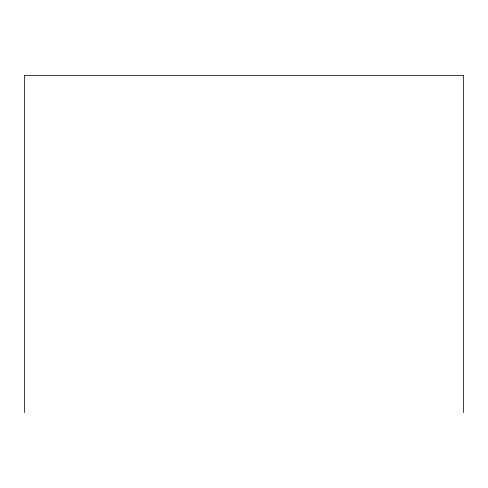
<?xml version="1.0" encoding="UTF-8"?>
<svg xmlns="http://www.w3.org/2000/svg" width="488" height="488" viewBox="0 0 488 488"><rect width="100%" height="100%" fill="white"/><g stroke="black" fill="none" stroke-linecap="round" stroke-linejoin="round"><path stroke-width="0.73" d="M463.6 412.635L463.6 75.365L24.4 75.365L24.4 412.635"/></g></svg>
